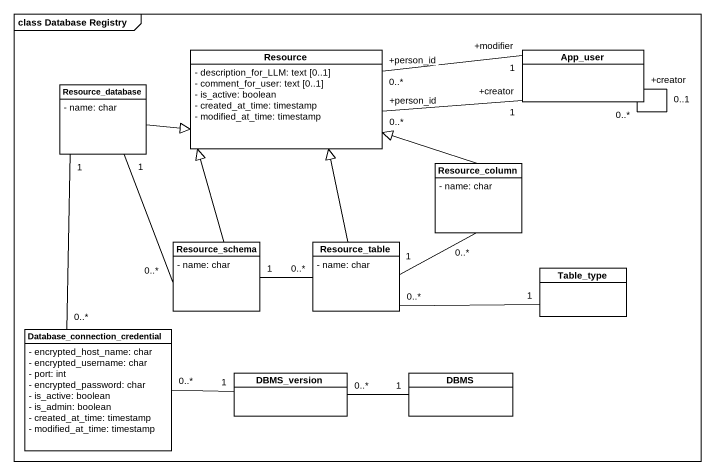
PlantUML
@startuml
mainframe class Database Registry
hide circle
hide empty members
skinparam classAttributeIconSize 0
class Resource #FFFFFF {
  - description_for_LLM: text [0..1]
  - comment_for_user: text [0..1]
  - is_active: boolean
  - created_at_time: timestamp
  - modified_at_time: timestamp
}
class App_user #FFFFFF
class Resource_database #FFFFFF {
  - name: char
}
class Resource_column #FFFFFF {
  - name: char
}
class Resource_schema #FFFFFF {
  - name: char
}
class Resource_table #FFFFFF {
  - name: char
}
class Table_type
class "Database_connection_credential" as Database_connection #FFFFFF {
  - encrypted_host_name: char
  - encrypted_username: char
  - port: int
  - encrypted_password: char
  - is_active: boolean
  - is_admin: boolean
  - created_at_time: timestamp
  - modified_at_time: timestamp
}
class DBMS_version #FFFFFF
class DBMS #FFFFFF
Resource "+person_id\n0..*" -right- "+modifier\n1" App_user
Resource "+person_id\n0..*" -right- "+creator\n1" App_user
App_user "0..*" -- "+creator\n0..1" App_user
Resource_database -right-|> Resource
Resource_database "1" -- "0..*" Resource_schema
Resource_column -left-|> Resource
Resource_schema -up-|> Resource
Resource_schema "1" -right- "0..*" Resource_table
Resource_table -up-|> Resource
Resource_table "1" -up- "0..*" Resource_column
Table_type "1" -left- "0..*" Resource_table
Database_connection "0..*" -up- "1" Resource_database
DBMS_version "1" -left- "0..*" Database_connection
DBMS_version "0..*" -right- "1" DBMS
@enduml
